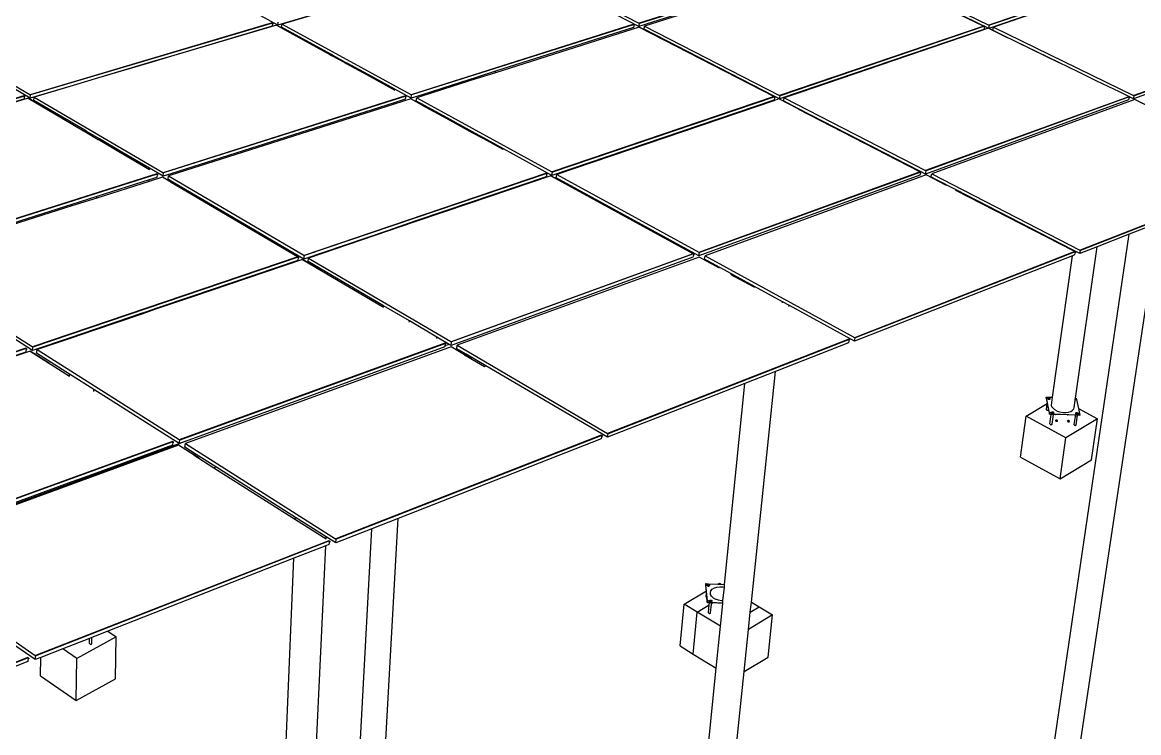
# Model space of a CAD drawing. Header units: inches. Extents: x -1381 to 1917, y -1058 to 799.
# Drawn here: x 33 to 772, y -339 to 131 of the extents above; entities that cross this region are included whole.
import ezdxf

# ---------------------------------------------------------------- set-up
doc = ezdxf.new("R2010")
doc.units = ezdxf.units.IN
doc.header["$MEASUREMENT"] = 0

msp = doc.modelspace()

# ---------------------------------------------------------------- linework, layer by layer
for p, q in [((355.64, 174.14), (440.85, 130.29)), ((576.8, 173.29), (440.98, 130.23)), ((577.07, 173.16), (441.24, 130.09)), ((580.43, 171.52), (669.12, 128.34)), ((672.39, 126.8), (583.33, 170.17)), ((583.74, 172.15), (672.43, 129.01)), ((797.4, 171.34), (672.56, 128.95)), ((797.68, 171.22), (672.84, 128.81)), ((321.68, 164.56), (201.81, 128.92)), ((321.67, 164.45), (204.61, 129.64)), ((510.86, 150.28), (440.86, 128.04)), ((510.78, 149.38), (444.63, 128.35)), ((440.86, 128.04), (411.24, 143.3)), ((724.19, 144.42), (672.39, 126.8)), ((724.14, 144.03), (675.54, 127.5)), ((201.81, 128.92), (190.46, 135.14)), ((-43.43, 130.56), (37.7, 82.97)), ((198.09, 130.44), (37.83, 82.9)), ((198.35, 130.3), (38.08, 82.75)), ((200.84, 128.94), (132.91, 108.75)), ((198.04, 128.22), (132.91, 108.86)), ((197.97, 130.51), (198, 130.49)), ((198, 130.49), (198.09, 130.44)), ((198.35, 130.3), (198.04, 128.22)), ((198.09, 130.44), (198.1, 130.44)), ((198.1, 130.44), (198.35, 130.3)), ((198.35, 130.3), (198.47, 130.24)), ((198.76, 130.08), (198.85, 130.03)), ((200.84, 128.94), (236.32, 109.48)), ((200.84, 128.94), (200.84, 128.94)), ((212.51, 122.54), (200.84, 128.94)), ((201.81, 128.92), (202.13, 131)), ((204.3, 127.55), (204.61, 129.64)), ((236.92, 109.67), (204.3, 127.55)), ((204.61, 129.64), (289.95, 82.91)), ((437.44, 129.54), (290.08, 82.84)), ((437.71, 129.4), (290.35, 82.69)), ((441.09, 127.66), (345.95, 97.43)), ((437.33, 127.35), (346.01, 98.36)), ((437.71, 129.4), (437.33, 127.35)), ((437.34, 129.59), (437.44, 129.54)), ((437.44, 129.54), (437.44, 129.54)), ((437.44, 129.54), (437.71, 129.4)), ((437.71, 129.4), (437.84, 129.34)), ((438.13, 129.18), (438.23, 129.13)), ((440.98, 130.23), (440.85, 130.29)), ((440.86, 128.04), (441.24, 130.09)), ((441.24, 130.09), (440.98, 130.23)), ((441.09, 127.66), (530.31, 81.69)), ((441.09, 127.66), (441.09, 127.66)), ((453.3, 121.37), (441.09, 127.66)), ((444.25, 126.3), (444.63, 128.35)), ((530.4, 81.91), (444.25, 126.3)), ((444.63, 128.35), (533.86, 82.43)), ((669.25, 128.27), (533.99, 82.36)), ((669.53, 128.14), (534.27, 82.21)), ((672.23, 126.82), (547.59, 84.41)), ((669.08, 126.12), (547.63, 84.82)), ((669.53, 128.14), (669.08, 126.12)), ((669.12, 128.34), (669.15, 128.32)), ((669.15, 128.32), (669.25, 128.27)), ((669.25, 128.27), (669.46, 128.17)), ((669.46, 128.17), (669.53, 128.14)), ((669.53, 128.14), (669.66, 128.07)), ((669.97, 127.92), (670.07, 127.87)), ((672.23, 126.82), (718.74, 104.17)), ((672.23, 126.82), (672.23, 126.82)), ((684.93, 120.63), (672.23, 126.82)), ((672.39, 126.8), (672.84, 128.81)), ((672.56, 128.95), (672.43, 129.01)), ((672.84, 128.81), (672.56, 128.95)), ((675.1, 125.48), (675.54, 127.5)), ((675.54, 127.5), (768.31, 82.38)), ((892.35, 127.44), (768.45, 82.31)), ((892.64, 127.3), (768.74, 82.17)), ((37.81, 80.59), (-30.14, 120.49)), ((718.75, 104.23), (675.1, 125.48)), ((892.14, 125.32), (768.26, 80.12)), ((118.46, 104.56), (83.17, 94.07)), ((118.45, 104.45), (83.17, 93.96)), ((132.91, 108.75), (118.45, 104.45)), ((118.45, 104.45), (118.46, 104.56)), ((132.91, 108.86), (118.46, 104.56)), ((132.91, 108.75), (132.91, 108.86)), ((236.92, 109.67), (236.32, 109.48)), ((236.32, 109.48), (237.34, 108.93)), ((237.94, 109.11), (236.92, 109.67)), ((237.94, 109.11), (237.34, 108.93)), ((237.34, 108.93), (246.12, 104.11)), ((246.72, 104.3), (237.94, 109.11)), ((246.12, 104.11), (246.72, 104.3)), ((246.12, 104.11), (247.14, 103.55)), ((247.74, 103.74), (246.72, 104.3)), ((247.74, 103.74), (247.14, 103.55)), ((247.14, 103.55), (260.93, 95.99)), ((261.53, 96.18), (247.74, 103.74)), ((718.74, 104.17), (718.75, 104.23)), ((731.7, 97.92), (718.75, 104.23)), ((260.93, 95.99), (261.53, 96.18)), ((279.29, 86.44), (261.53, 96.18)), ((345.95, 97.43), (332.98, 93.3)), ((346.01, 98.36), (333.03, 94.24)), ((345.95, 97.43), (346.01, 98.36)), ((731.69, 97.86), (731.7, 97.92)), ((744.08, 91.89), (731.7, 97.92)), ((66.37, 89.08), (37.81, 80.59)), ((66.37, 88.97), (40.56, 81.3)), ((83.17, 94.07), (66.37, 89.08)), ((83.17, 93.96), (66.37, 88.97)), ((66.37, 88.97), (66.37, 89.08)), ((83.17, 93.96), (83.17, 94.07)), ((260.93, 95.99), (279.26, 85.93)), ((317.17, 89.2), (297.3, 82.89)), ((332.98, 93.3), (317.11, 88.26)), ((317.11, 88.26), (317.17, 89.2)), ((333.03, 94.24), (317.17, 89.2)), ((332.98, 93.3), (333.03, 94.24)), ((744.08, 91.84), (744.08, 91.89)), ((758.9, 84.68), (744.08, 91.89)), ((33.76, 82.14), (-140.99, 30.32)), ((34.02, 81.99), (-140.74, 30.15)), ((33.64, 82.21), (33.67, 82.19)), ((33.67, 82.19), (33.76, 82.14)), ((34.02, 81.99), (33.75, 79.82)), ((33.76, 82.14), (33.76, 82.14)), ((33.76, 82.14), (34.02, 81.99)), ((34.02, 81.99), (34.14, 81.92)), ((34.42, 81.75), (34.52, 81.69)), ((37.83, 82.9), (37.7, 82.97)), ((37.81, 80.59), (38.08, 82.75)), ((38.08, 82.75), (37.83, 82.9)), ((40.29, 79.13), (40.56, 81.3)), ((40.56, 81.3), (125.72, 31.34)), ((286.28, 82.09), (125.85, 31.27)), ((286.55, 81.94), (126.12, 31.11)), ((279.26, 85.93), (279.29, 86.44)), ((290, 80.57), (279.29, 86.44)), ((286.18, 82.14), (286.28, 82.09)), ((286.55, 81.94), (286.2, 79.82)), ((286.28, 82.09), (286.28, 82.09)), ((286.28, 82.09), (286.55, 81.94)), ((286.55, 81.94), (286.68, 81.87)), ((286.98, 81.71), (287.07, 81.65)), ((290.08, 82.84), (289.95, 82.91)), ((297.3, 82.89), (290, 80.57)), ((290, 80.57), (290.35, 82.69)), ((290.35, 82.69), (290.08, 82.84)), ((297.25, 81.95), (293.74, 80.83)), ((317.11, 88.26), (297.25, 81.95)), ((297.25, 81.95), (297.3, 82.89)), ((530.44, 81.62), (383.41, 31.73)), ((530.72, 81.48), (383.69, 31.58)), ((530.72, 81.48), (530.3, 79.39)), ((530.31, 81.69), (530.38, 81.65)), ((530.38, 81.65), (530.4, 81.91)), ((530.38, 81.65), (530.44, 81.62)), ((533.85, 80.13), (530.4, 81.91)), ((530.44, 81.62), (530.44, 81.62)), ((530.44, 81.62), (530.72, 81.48)), ((530.72, 81.48), (530.85, 81.41)), ((547.63, 84.82), (533.85, 80.13)), ((533.85, 80.13), (534.27, 82.21)), ((533.99, 82.36), (533.86, 82.43)), ((534.27, 82.21), (533.99, 82.36)), ((547.59, 84.41), (537, 80.81)), ((547.59, 84.41), (547.63, 84.82)), ((765.13, 81.58), (630.64, 32.62)), ((765.42, 81.44), (630.93, 32.47)), ((758.89, 84.62), (758.9, 84.68)), ((763.4, 82.49), (758.9, 84.68)), ((763.4, 82.49), (763.33, 82.46)), ((768.26, 80.12), (763.4, 82.49)), ((765.42, 81.44), (764.94, 79.4)), ((764.99, 81.65), (765.02, 81.64)), ((765.02, 81.64), (765.13, 81.58)), ((765.13, 81.58), (765.35, 81.47)), ((765.35, 81.47), (765.42, 81.44)), ((765.42, 81.44), (765.56, 81.37)), ((768.26, 80.12), (768.74, 82.17)), ((768.45, 82.31), (768.31, 82.38)), ((768.74, 82.17), (768.45, 82.31)), ((33.75, 79.82), (-14.98, 65.35)), ((36.5, 80.53), (-14.9, 65.26)), ((36.5, 80.53), (66.05, 63.17)), ((36.5, 80.53), (36.5, 80.53)), ((48.14, 73.69), (36.5, 80.53)), ((66.06, 64), (40.29, 79.13)), ((278.77, 76.53), (130.93, 29.57)), ((278.82, 77.47), (130.96, 30.54)), ((289.94, 80.08), (278.77, 76.53)), ((278.77, 76.53), (278.82, 77.47)), ((286.2, 79.82), (278.82, 77.47)), ((296.93, 76.25), (289.94, 80.08)), ((289.94, 80.08), (289.94, 80.08)), ((302.18, 73.37), (289.94, 80.08)), ((293.39, 78.71), (293.74, 80.83)), ((296.96, 76.76), (293.39, 78.71)), ((293.74, 80.83), (383.28, 31.8)), ((296.93, 76.25), (296.96, 76.76)), ((296.93, 76.25), (315.77, 65.92)), ((315.8, 66.43), (296.96, 76.76)), ((530.14, 79.34), (383.31, 29.42)), ((530.1, 78.93), (386.43, 30.08)), ((533.44, 80.07), (530.1, 78.93)), ((530.1, 78.93), (530.14, 79.34)), ((530.3, 79.39), (530.14, 79.34)), ((531.17, 81.25), (531.27, 81.19)), ((533.45, 80.07), (533.44, 80.07)), ((546.24, 73.48), (533.45, 80.07)), ((536.58, 78.73), (537, 80.81)), ((546.47, 73.63), (536.58, 78.73)), ((537, 80.81), (630.5, 32.69)), ((764.94, 79.4), (630.47, 30.35)), ((769.11, 79.65), (634.65, 30.55)), ((765.89, 81.22), (765.99, 81.17)), ((774.26, 77.14), (769.11, 79.65)), ((769.11, 79.65), (769.11, 79.65)), ((782.4, 73.17), (769.11, 79.65)), ((546.45, 73.37), (546.47, 73.63)), ((546.45, 73.37), (626.49, 32.13)), ((626.8, 32.24), (546.47, 73.63)), ((66.05, 63.17), (66.06, 64)), ((66.05, 63.17), (73.08, 59.03)), ((74.02, 59.32), (66.06, 64)), ((74.02, 59.32), (73.08, 59.03)), ((75.04, 58.73), (74.02, 59.32)), ((315.77, 65.92), (315.8, 66.43)), ((315.77, 65.92), (330.74, 57.71)), ((330.77, 58.22), (315.8, 66.43)), ((73.08, 59.03), (74.1, 58.44)), ((75.04, 58.73), (74.1, 58.44)), ((74.1, 58.44), (82.87, 53.29)), ((83.8, 53.58), (75.04, 58.73)), ((82.87, 53.29), (83.8, 53.58)), ((82.87, 53.29), (83.89, 52.69)), ((84.83, 52.98), (83.8, 53.58)), ((84.83, 52.98), (83.89, 52.69)), ((83.89, 52.69), (97.65, 44.6)), ((98.59, 44.9), (84.83, 52.98)), ((330.74, 57.71), (330.77, 58.22)), ((330.74, 57.71), (337.86, 53.81)), ((337.89, 54.32), (330.77, 58.22)), ((337.86, 53.81), (337.89, 54.32)), ((337.86, 53.81), (350.66, 46.79)), ((351.16, 47.04), (337.89, 54.32)), ((97.65, 44.6), (98.59, 44.9)), ((97.65, 44.6), (116.87, 33.31)), ((116.89, 34.15), (98.59, 44.9)), ((350.66, 46.79), (351.16, 47.04)), ((383.31, 29.42), (351.16, 47.04)), ((121.76, 30.44), (-53.55, -25.07)), ((122.02, 30.28), (-53.29, -25.24)), ((116.87, 33.31), (116.89, 34.15)), ((125.81, 28.91), (116.89, 34.15)), ((121.66, 30.5), (121.76, 30.44)), ((122.02, 30.28), (121.72, 28.08)), ((121.76, 30.44), (121.76, 30.44)), ((121.76, 30.44), (122.02, 30.28)), ((122.02, 30.28), (122.15, 30.21)), ((122.45, 30.03), (122.55, 29.98)), ((125.85, 31.27), (125.72, 31.34)), ((125.81, 28.91), (126.12, 31.11)), ((130.96, 30.54), (125.81, 28.91)), ((126.12, 31.11), (125.85, 31.27)), ((130.93, 29.57), (129.51, 29.12)), ((130.93, 29.57), (130.96, 30.54)), ((379.59, 30.92), (219.19, -23.48)), ((379.87, 30.77), (219.47, -23.65)), ((379.49, 30.98), (379.59, 30.92)), ((379.87, 30.77), (379.49, 28.61)), ((379.59, 30.92), (379.59, 30.92)), ((379.59, 30.92), (379.87, 30.77)), ((379.87, 30.77), (380.01, 30.69)), ((380.32, 30.52), (380.42, 30.47)), ((383.41, 31.73), (383.28, 31.8)), ((383.31, 29.42), (383.69, 31.58)), ((383.69, 31.58), (383.41, 31.73)), ((386.04, 27.92), (386.43, 30.08)), ((386.43, 30.08), (480.45, -21.41)), ((627.08, 31.83), (480.59, -21.48)), ((627.37, 31.67), (480.89, -21.65)), ((631.09, 29.76), (484.63, -23.7)), ((626.8, 32.24), (626.49, 32.13)), ((630.47, 30.35), (626.8, 32.24)), ((627.37, 31.67), (626.91, 29.56)), ((626.97, 31.88), (627.08, 31.83)), ((627.08, 31.83), (627.08, 31.83)), ((627.08, 31.83), (627.37, 31.67)), ((627.37, 31.67), (627.51, 31.6)), ((627.84, 31.43), (627.95, 31.38)), ((630.47, 30.35), (630.93, 32.47)), ((630.64, 32.62), (630.5, 32.69)), ((630.93, 32.47), (630.64, 32.62)), ((637.53, 26.44), (631.09, 29.76)), ((631.09, 29.76), (631.09, 29.76)), ((644.51, 22.85), (631.09, 29.76)), ((634.19, 28.44), (634.65, 30.55)), ((634.65, 30.55), (732.79, -19.95)), ((866.41, 32.26), (732.93, -20.02)), ((866.72, 32.12), (733.24, -20.18)), ((116.69, 25.52), (81.92, 14.48)), ((116.72, 26.5), (81.94, 15.46)), ((125.41, 28.29), (116.69, 25.52)), ((116.69, 25.52), (116.72, 26.5)), ((121.72, 28.08), (116.72, 26.5)), ((130.82, 25.12), (125.41, 28.29)), ((125.41, 28.29), (125.41, 28.29)), ((137.64, 21.11), (125.41, 28.29)), ((129.2, 26.92), (129.51, 29.12)), ((130.84, 25.96), (129.2, 26.92)), ((129.51, 29.12), (219.06, -23.41)), ((130.82, 25.12), (130.84, 25.96)), ((130.82, 25.12), (214.93, -24.3)), ((219.12, -25.88), (130.84, 25.96)), ((382.61, 29.26), (327.78, 10.63)), ((379.49, 28.61), (327.81, 11.05)), ((382.61, 29.27), (382.61, 29.26)), ((395.46, 22.22), (382.61, 29.27)), ((382.61, 29.26), (476.61, -22.28)), ((478, -22.49), (386.04, 27.92)), ((626.91, 29.56), (480.46, -23.84)), ((637.84, 26.56), (634.19, 28.44)), ((637.84, 26.56), (637.53, 26.44)), ((650.85, 19.86), (637.84, 26.56)), ((81.94, 15.46), (65.38, 10.21)), ((81.92, 14.48), (81.94, 15.46)), ((650.53, 19.74), (650.85, 19.86)), ((650.53, 19.74), (728.33, -20.34)), ((728.36, -20.08), (650.85, 19.86)), ((65.38, 10.21), (-3.39, -11.61)), ((65.37, 9.23), (-3.39, -12.61)), ((81.92, 14.48), (65.37, 9.23)), ((65.37, 9.23), (65.38, 10.21)), ((327.78, 10.63), (312.14, 5.31)), ((327.81, 11.05), (312.17, 5.73)), ((327.78, 10.63), (327.81, 11.05)), ((312.14, 5.31), (292.57, -1.34)), ((312.17, 5.73), (292.59, -0.92)), ((312.14, 5.31), (312.17, 5.73)), ((274.35, -7.12), (219.12, -25.88)), ((292.57, -1.34), (274.33, -7.54)), ((274.33, -7.54), (274.35, -7.12)), ((292.59, -0.92), (274.35, -7.12)), ((292.57, -1.34), (292.59, -0.92)), ((727.8, -380.67), (784.91, -1.86)), ((784.91, -1.86), (765.49, -9.48)), ((274.33, -7.54), (222.21, -25.26)), ((712.54, -369.07), (765.49, -9.48)), ((765.49, -9.48), (744.2, -17.83)), ((480.59, -21.48), (480.45, -21.41)), ((480.46, -23.84), (480.89, -21.65)), ((480.89, -21.65), (480.59, -21.48)), ((729.36, -20.88), (583.66, -77.93)), ((729.67, -21.04), (583.97, -78.1)), ((728.33, -20.34), (728.36, -20.08)), ((732.74, -22.33), (728.36, -20.08)), ((729.67, -21.04), (729.16, -23.19)), ((729.25, -20.82), (729.36, -20.88)), ((729.36, -20.88), (729.36, -20.88)), ((729.36, -20.88), (729.67, -21.04)), ((729.67, -21.04), (729.82, -21.11)), ((729.85, -117.92), (744.2, -17.83)), ((730.16, -21.29), (730.27, -21.35)), ((744.2, -17.83), (732.74, -22.33)), ((732.74, -22.33), (733.24, -20.18)), ((732.93, -20.02), (732.79, -19.95)), ((733.24, -20.18), (732.93, -20.02)), ((-49.92, -27.38), (39.25, -83.86)), ((215.06, -24.37), (39.38, -83.94)), ((215.35, -24.54), (39.66, -84.12)), ((218.09, -26.15), (144.6, -51.12)), ((215, -26.78), (144.61, -50.69)), ((214.93, -24.3), (214.96, -24.31)), ((214.96, -24.31), (215.06, -24.37)), ((215.35, -24.54), (215, -26.78)), ((215.06, -24.37), (215.07, -24.37)), ((215.07, -24.37), (215.35, -24.54)), ((215.35, -24.54), (215.48, -24.62)), ((215.8, -24.8), (215.9, -24.86)), ((218.09, -26.15), (271.69, -57.64)), ((218.09, -26.15), (218.09, -26.15)), ((230.95, -33.71), (218.09, -26.15)), ((219.19, -23.48), (219.06, -23.41)), ((219.12, -25.88), (219.47, -23.65)), ((219.47, -23.65), (219.19, -23.48)), ((221.86, -27.49), (222.21, -25.26)), ((271.73, -56.78), (221.86, -27.49)), ((222.21, -25.26), (316.45, -80.54)), ((476.62, -24.71), (316.49, -83.07)), ((476.75, -22.36), (316.59, -80.62)), ((477.05, -22.52), (316.88, -80.79)), ((480.79, -24.57), (320.64, -83)), ((476.98, -22.87), (476.62, -24.71)), ((476.64, -22.3), (476.75, -22.36)), ((476.75, -22.36), (476.75, -22.36)), ((476.75, -22.36), (477.05, -22.52)), ((478, -22.49), (476.98, -22.87)), ((477.05, -22.52), (476.98, -22.87)), ((477.05, -22.52), (477.19, -22.59)), ((477.52, -22.78), (477.62, -22.83)), ((480.46, -23.84), (478, -22.49)), ((488.51, -28.8), (480.79, -24.57)), ((480.79, -24.57), (480.79, -24.57)), ((494.3, -31.98), (480.79, -24.57)), ((484.2, -25.89), (484.63, -23.7)), ((489.11, -28.58), (484.2, -25.89)), ((484.63, -23.7), (583.51, -77.84)), ((489.11, -28.58), (488.51, -28.8)), ((502.21, -35.76), (489.11, -28.58)), ((727.86, -23.7), (583.5, -80.32)), ((714.71, -117.37), (727.86, -23.7)), ((729.16, -23.19), (727.86, -23.7)), ((501.61, -35.99), (502.21, -35.76)), ((501.61, -35.99), (503.74, -37.16)), ((503.79, -36.63), (502.21, -35.76)), ((503.74, -37.16), (503.79, -36.63)), ((517.33, -44.05), (503.79, -36.63)), ((503.74, -37.16), (517.28, -44.58)), ((517.28, -44.58), (517.33, -44.05)), ((535.94, -54.26), (517.33, -44.05)), ((144.6, -51.12), (121.6, -58.94)), ((144.61, -50.69), (121.61, -58.5)), ((144.6, -51.12), (144.61, -50.69)), ((121.6, -58.94), (114.24, -61.44)), ((121.61, -58.5), (114.25, -61)), ((121.6, -58.94), (121.61, -58.5)), ((271.69, -57.64), (271.73, -56.78)), ((288.89, -66.85), (271.73, -56.78)), ((535.89, -54.78), (535.94, -54.26)), ((540.45, -56.72), (535.94, -54.26)), ((539.94, -57), (540.45, -56.72)), ((583.5, -80.32), (540.45, -56.72)), ((39.36, -86.44), (-3.36, -59.34)), ((111.13, -62.49), (80.55, -72.89)), ((110.68, -62.21), (80.56, -72.44)), ((114.25, -61), (110.68, -62.21)), ((110.68, -62.21), (111.13, -62.49)), ((114.24, -61.44), (111.13, -62.49)), ((114.24, -61.44), (114.25, -61)), ((80.55, -72.89), (64.27, -78.42)), ((80.56, -72.44), (64.28, -77.97)), ((80.55, -72.89), (80.56, -72.44)), ((288.84, -67.72), (288.89, -66.85)), ((307.18, -77.6), (288.89, -66.85)), ((64.28, -77.97), (39.36, -86.44)), ((64.27, -78.42), (42.39, -85.85)), ((64.27, -78.42), (64.28, -77.97)), ((307.13, -78.46), (307.18, -77.6)), ((315.27, -82.35), (307.18, -77.6)), ((316.59, -80.62), (316.45, -80.54)), ((316.49, -83.07), (316.88, -80.79)), ((316.88, -80.79), (316.59, -80.62)), ((579.81, -78.86), (420.14, -141.36)), ((580.12, -79.04), (420.45, -141.54)), ((579.64, -81.27), (531.16, -100.27)), ((580.12, -79.04), (579.64, -81.27)), ((579.66, -78.78), (579.69, -78.8)), ((579.69, -78.8), (579.81, -78.86)), ((579.81, -78.86), (579.81, -78.86)), ((579.81, -78.86), (580.12, -79.04)), ((580.12, -79.04), (580.27, -79.12)), ((580.61, -79.31), (580.73, -79.37)), ((583.5, -80.32), (583.97, -78.1)), ((583.66, -77.93), (583.51, -77.84)), ((583.97, -78.1), (583.66, -77.93)), ((34.91, -84.92), (-158.34, -150.42)), ((35.19, -85.1), (-158.06, -150.61)), ((37.92, -86.84), (-3.33, -100.85)), ((34.89, -87.42), (-3.33, -100.4)), ((34.81, -84.86), (34.91, -84.92)), ((35.19, -85.1), (34.89, -87.42)), ((34.91, -84.92), (35.13, -85.06)), ((35.13, -85.06), (35.19, -85.1)), ((35.19, -85.1), (35.33, -85.19)), ((35.64, -85.38), (35.74, -85.45)), ((37.92, -86.84), (63.96, -103.36)), ((37.92, -86.84), (37.92, -86.84)), ((50.75, -94.98), (37.92, -86.84)), ((39.38, -83.94), (39.25, -83.86)), ((39.36, -86.44), (39.66, -84.12)), ((39.66, -84.12), (39.38, -83.94)), ((42.09, -88.17), (42.39, -85.85)), ((63.98, -102.05), (42.09, -88.17)), ((42.39, -85.85), (136.45, -145.43)), ((312.43, -81.58), (136.6, -145.52)), ((312.73, -81.75), (136.89, -145.71)), ((316.49, -83.96), (140.64, -148.08)), ((312.34, -84.03), (142.86, -145.76)), ((312.29, -81.5), (312.33, -81.52)), ((312.33, -81.52), (312.43, -81.58)), ((312.45, -83.39), (312.34, -84.03)), ((312.43, -81.58), (312.44, -81.58)), ((312.44, -81.58), (312.73, -81.75)), ((312.73, -81.75), (312.45, -83.39)), ((315.27, -82.35), (312.45, -83.39)), ((312.73, -81.75), (312.87, -81.84)), ((313.2, -82.03), (313.31, -82.09)), ((316.49, -83.07), (315.27, -82.35)), ((325.48, -89.24), (316.49, -83.96)), ((316.49, -83.96), (316.49, -83.96)), ((330.04, -91.92), (316.49, -83.96)), ((320.25, -85.27), (320.64, -83)), ((326.42, -88.89), (320.25, -85.27)), ((320.64, -83), (419.99, -141.27)), ((326.42, -88.89), (325.48, -89.24)), ((325.48, -89.24), (338.64, -96.97)), ((339.58, -96.62), (326.42, -88.89)), ((63.96, -103.36), (63.98, -102.05)), ((79.94, -112.17), (63.98, -102.05)), ((338.64, -96.97), (339.58, -96.62)), ((420.01, -143.85), (339.58, -96.62)), ((531.16, -100.27), (510.91, -108.21)), ((515.27, -253.05), (531.16, -100.27)), ((510.91, -108.21), (420.01, -143.85)), ((497.58, -241.2), (510.91, -108.21)), ((79.92, -113.48), (79.94, -112.17)), ((136.55, -148.07), (79.94, -112.17)), ((710.53, -117.4), (710.56, -117.22)), ((710.73, -118.39), (710.53, -117.4)), ((710.75, -118.21), (710.56, -117.22)), ((710.56, -117.22), (712.3, -117.28)), ((710.56, -117.22), (711.69, -117.83)), ((710.73, -118.39), (710.75, -118.21)), ((710.75, -118.21), (711.2, -118.19)), ((712.59, -127.47), (710.75, -118.21)), ((711.2, -118.19), (711.6, -118.11)), ((711.6, -118.11), (711.65, -118.09)), ((711.66, -118.08), (711.61, -118.17)), ((711.64, -118.13), (711.61, -118.18)), ((711.61, -118.17), (711.61, -118.27)), ((711.61, -118.18), (711.61, -118.28)), ((711.63, -118.17), (711.68, -118.08)), ((711.63, -118.17), (711.64, -118.13)), ((711.63, -118.27), (711.63, -118.17)), ((711.66, -118.09), (711.64, -118.13)), ((711.64, -118.13), (711.65, -118.09)), ((711.65, -118.09), (711.69, -117.79)), ((711.65, -118.09), (711.69, -118.07)), ((711.72, -118.03), (711.66, -118.08)), ((711.69, -118.07), (711.66, -118.09)), ((711.68, -117.89), (711.69, -117.79)), ((711.73, -117.99), (711.68, -117.89)), ((711.68, -118.08), (711.72, -118.05)), ((711.69, -117.79), (711.74, -117.7)), ((711.72, -118.04), (711.69, -118.07)), ((711.69, -118.07), (711.72, -118.05)), ((711.81, -118.08), (711.73, -117.99)), ((711.74, -117.7), (711.83, -117.63)), ((711.93, -118.17), (711.81, -118.08)), ((711.83, -117.63), (711.95, -117.58)), ((712.08, -118.23), (711.93, -118.17)), ((711.95, -117.58), (712.11, -117.54)), ((712.25, -118.27), (712.08, -118.23)), ((712.11, -117.54), (712.28, -117.54)), ((712.28, -117.54), (712.29, -117.54)), ((712.29, -117.54), (712.3, -117.54)), ((712.29, -117.54), (712.46, -117.56)), ((712.3, -117.54), (712.3, -117.28)), ((712.3, -117.28), (714.71, -117.37)), ((712.46, -117.56), (712.62, -117.6)), ((712.62, -117.6), (712.78, -117.66)), ((712.88, -118.2), (712.76, -118.26)), ((712.78, -117.66), (712.9, -117.75)), ((712.9, -118.19), (712.88, -118.2)), ((712.9, -117.75), (712.98, -117.84)), ((712.91, -118.18), (712.9, -118.19)), ((712.9, -118.19), (712.93, -118.22)), ((712.97, -118.13), (712.91, -118.18)), ((712.95, -118.22), (712.91, -118.17)), ((712.95, -118.23), (712.91, -118.18)), ((712.93, -118.22), (712.97, -118.32)), ((713, -118.32), (712.95, -118.22)), ((712.99, -118.3), (712.95, -118.23)), ((713.02, -118.04), (712.97, -118.13)), ((712.98, -117.84), (713.03, -117.94)), ((712.99, -118.3), (713.02, -118.04)), ((713.03, -117.94), (713.02, -118.04)), ((713.98, -122.51), (714.71, -117.37)), ((729.73, -118.73), (729.85, -117.92)), ((729.8, -118.27), (730.37, -117.93)), ((729.85, -117.92), (730.4, -117.94)), ((730.4, -117.94), (730.61, -118.93)), ((697.16, -129.92), (711.14, -121.59)), ((710.59, -125.49), (711.14, -121.59)), ((710.59, -125.59), (710.59, -125.49)), ((710.63, -125.7), (710.59, -125.59)), ((711.23, -120.93), (710.73, -118.39)), ((711.14, -121.59), (711.23, -120.93)), ((712.06, -125.11), (711.23, -120.93)), ((711.61, -118.28), (711.65, -118.38)), ((711.67, -118.37), (711.63, -118.27)), ((711.65, -118.38), (711.74, -118.48)), ((711.76, -118.46), (711.67, -118.37)), ((711.74, -118.48), (711.87, -118.57)), ((711.76, -118.46), (711.88, -118.54)), ((711.87, -118.57), (712.02, -118.63)), ((712.03, -118.61), (711.88, -118.54)), ((711.93, -125.54), (711.89, -125.49)), ((711.95, -125.6), (711.93, -125.54)), ((711.97, -125.75), (712.06, -125.11)), ((712.02, -118.63), (712.2, -118.68)), ((712.03, -118.61), (712.2, -118.65)), ((712.56, -127.66), (712.06, -125.11)), ((712.2, -118.65), (712.38, -118.67)), ((712.2, -118.68), (712.38, -118.7)), ((712.43, -118.29), (712.25, -118.27)), ((712.55, -118.67), (712.38, -118.67)), ((712.38, -118.7), (712.38, -118.67)), ((712.38, -118.69), (712.56, -118.68)), ((712.6, -118.29), (712.43, -118.29)), ((712.43, -118.31), (712.6, -118.32)), ((712.55, -118.67), (712.7, -118.63)), ((712.56, -118.68), (712.72, -118.65)), ((712.76, -118.26), (712.6, -118.29)), ((712.7, -118.63), (712.83, -118.58)), ((712.72, -118.65), (712.85, -118.59)), ((712.92, -118.5), (712.83, -118.58)), ((712.85, -118.59), (712.94, -118.51)), ((712.86, -118.33), (712.97, -118.33)), ((712.97, -118.41), (712.92, -118.5)), ((712.94, -118.51), (712.99, -118.42)), ((712.97, -118.32), (712.97, -118.33)), ((712.97, -118.33), (712.97, -118.41)), ((712.97, -118.41), (712.98, -118.33)), ((712.97, -118.33), (712.98, -118.33)), ((712.98, -118.33), (712.99, -118.3)), ((712.98, -118.33), (713, -118.33)), ((713, -118.33), (712.99, -118.3)), ((712.99, -118.42), (713, -118.33)), ((713, -118.33), (713, -118.32)), ((713, -118.33), (713, -118.33)), ((713, -118.33), (713, -118.33)), ((713, -118.33), (713, -118.33)), ((714.23, -123.61), (713.98, -122.51)), ((714.97, -124.69), (714.23, -123.61)), ((714.97, -124.69), (716.15, -125.67)), ((727.96, -126.02), (728.71, -125.1)), ((728.71, -125.1), (728.97, -124.05)), ((728.97, -124.05), (729.63, -119.42)), ((729.63, -119.42), (729.68, -119.38)), ((729.63, -119.42), (729.64, -119.39)), ((729.64, -119.39), (729.68, -119.11)), ((729.66, -119.37), (729.64, -119.39)), ((729.71, -119.28), (729.66, -119.37)), ((729.68, -119.08), (729.69, -119.01)), ((729.69, -119.09), (729.68, -119.08)), ((729.68, -119.11), (729.68, -119.08)), ((729.68, -119.11), (729.71, -119.19)), ((729.68, -119.38), (729.73, -119.29)), ((729.69, -119.01), (729.73, -118.77)), ((729.72, -119), (729.69, -119.01)), ((729.73, -119.17), (729.69, -119.09)), ((729.71, -119.28), (729.73, -119.17)), ((729.71, -119.19), (729.71, -119.28)), ((729.76, -118.91), (729.72, -119)), ((729.73, -118.73), (729.75, -118.78)), ((729.73, -118.77), (729.73, -118.73)), ((729.73, -118.77), (729.75, -118.78)), ((729.73, -119.17), (729.76, -118.91)), ((729.74, -119.19), (729.73, -119.17)), ((729.73, -119.29), (729.74, -119.19)), ((729.75, -118.78), (730.15, -118.88)), ((729.75, -118.78), (729.77, -118.81)), ((729.77, -118.81), (729.76, -118.91)), ((730.15, -118.88), (730.61, -118.93)), ((730.61, -118.93), (731.83, -124.84)), ((731.83, -124.84), (744.47, -131.66)), ((731.83, -124.84), (732.53, -128.21)), ((693.45, -156.93), (697.16, -129.92)), ((723.53, -144.29), (697.16, -129.92)), ((710.72, -125.79), (710.63, -125.7)), ((710.72, -125.79), (710.85, -125.88)), ((710.85, -125.88), (711, -125.95)), ((711, -125.95), (711.18, -125.99)), ((711.18, -125.99), (711.36, -126.01)), ((711.36, -126.01), (711.54, -126.01)), ((711.54, -126.01), (711.69, -125.97)), ((711.69, -125.97), (711.83, -125.92)), ((711.83, -125.92), (711.92, -125.84)), ((711.92, -125.84), (711.97, -125.75)), ((712.56, -127.66), (712.59, -127.47)), ((712.76, -128.65), (712.56, -127.66)), ((713.05, -127.52), (712.59, -127.47)), ((712.79, -128.47), (712.59, -127.47)), ((712.76, -128.65), (712.79, -128.47)), ((713.83, -128.69), (712.76, -128.65)), ((712.79, -128.47), (713.88, -127.81)), ((714.54, -128.53), (712.79, -128.47)), ((712.95, -134.95), (713.83, -128.69)), ((713.49, -127.64), (713.05, -127.52)), ((713.89, -127.81), (713.49, -127.64)), ((714.52, -128.72), (713.83, -128.69)), ((714.21, -128.03), (713.89, -127.81)), ((714.02, -127.52), (713.97, -127.61)), ((713.97, -127.61), (713.97, -127.71)), ((713.98, -127.62), (713.97, -127.73)), ((713.97, -127.73), (714.02, -127.83)), ((714, -127.58), (713.98, -127.62)), ((713.99, -127.71), (714, -127.61)), ((714.04, -127.81), (713.99, -127.71)), ((714, -127.58), (714.05, -127.24)), ((714, -127.61), (714.05, -127.52)), ((714.03, -127.53), (714, -127.58)), ((714, -127.61), (714, -127.58)), ((714.08, -127.47), (714.02, -127.52)), ((714.02, -127.83), (714.1, -127.93)), ((714.08, -127.49), (714.03, -127.53)), ((714.12, -127.91), (714.04, -127.81)), ((714.05, -127.24), (714.1, -127.15)), ((714.05, -127.33), (714.05, -127.24)), ((714.09, -127.43), (714.05, -127.33)), ((714.05, -127.52), (714.08, -127.5)), ((714.17, -127.53), (714.09, -127.43)), ((714.1, -127.15), (714.19, -127.07)), ((714.1, -127.93), (714.23, -128.01)), ((714.24, -127.99), (714.12, -127.91)), ((714.3, -127.61), (714.17, -127.53)), ((714.19, -127.07), (714.32, -127.02)), ((714.43, -128.27), (714.21, -128.03)), ((714.23, -128.01), (714.39, -128.08)), ((714.4, -128.06), (714.24, -127.99)), ((714.45, -127.68), (714.3, -127.61)), ((714.32, -127.02), (714.47, -126.98)), ((714.33, -135.21), (715.24, -128.74)), ((714.39, -128.08), (714.57, -128.13)), ((714.57, -128.1), (714.4, -128.06)), ((714.54, -128.53), (714.43, -128.27)), ((714.62, -127.72), (714.45, -127.68)), ((714.47, -126.98), (714.64, -126.98)), ((714.52, -128.72), (714.54, -128.53)), ((715.24, -128.74), (714.52, -128.72)), ((730.97, -129.14), (714.54, -128.53)), ((714.57, -128.1), (714.74, -128.12)), ((714.57, -128.13), (714.75, -128.15)), ((714.8, -127.74), (714.62, -127.72)), ((714.64, -126.98), (714.82, -127)), ((714.91, -128.11), (714.74, -128.12)), ((714.75, -128.13), (714.92, -128.13)), ((714.75, -128.15), (714.93, -128.14)), ((715.11, -127.77), (714.79, -127.76)), ((714.97, -127.73), (714.8, -127.74)), ((714.82, -127), (714.99, -127.04)), ((715.07, -128.08), (714.91, -128.11)), ((714.92, -128.13), (715.08, -128.09)), ((714.93, -128.14), (715.09, -128.11)), ((715.12, -127.7), (714.97, -127.73)), ((714.99, -127.04), (715.14, -127.11)), ((715.07, -128.08), (715.2, -128.02)), ((715.08, -128.09), (715.22, -128.04)), ((715.09, -128.11), (715.22, -128.05)), ((715.25, -127.65), (715.12, -127.7)), ((715.14, -127.11), (715.27, -127.19)), ((715.29, -127.95), (715.2, -128.02)), ((715.22, -128.04), (715.31, -127.96)), ((715.22, -128.05), (715.31, -127.97)), ((715.34, -127.78), (715.23, -127.77)), ((724.24, -129.07), (715.24, -128.74)), ((715.27, -127.63), (715.25, -127.65)), ((715.27, -127.19), (715.35, -127.28)), ((715.34, -127.57), (715.27, -127.63)), ((715.27, -127.63), (715.3, -127.66)), ((715.32, -127.66), (715.28, -127.62)), ((715.34, -127.86), (715.29, -127.95)), ((715.3, -127.66), (715.34, -127.76)), ((715.31, -127.96), (715.36, -127.86)), ((715.31, -127.97), (715.36, -127.88)), ((715.36, -127.76), (715.32, -127.66)), ((715.39, -127.48), (715.34, -127.57)), ((715.34, -127.76), (715.34, -127.78)), ((715.34, -127.78), (715.34, -127.86)), ((715.35, -127.78), (715.34, -127.78)), ((715.34, -127.86), (715.35, -127.78)), ((715.35, -127.28), (715.39, -127.38)), ((715.35, -127.78), (715.39, -127.48)), ((715.37, -127.78), (715.35, -127.78)), ((715.36, -127.77), (715.36, -127.76)), ((715.36, -127.78), (715.36, -127.77)), ((715.36, -127.88), (715.37, -127.78)), ((715.36, -127.86), (715.36, -127.78)), ((715.39, -127.38), (715.39, -127.48)), ((717.69, -126.49), (716.15, -125.67)), ((716.36, -128.78), (716.49, -128.8)), ((716.49, -128.8), (716.62, -128.79)), ((716.62, -132.75), (716.61, -132.85)), ((716.61, -132.85), (716.66, -132.96)), ((716.67, -132.66), (716.62, -132.75)), ((716.66, -132.96), (716.75, -133.06)), ((716.76, -132.58), (716.67, -132.66)), ((716.89, -132.53), (716.76, -132.58)), ((717.05, -132.49), (716.89, -132.53)), ((717.23, -132.48), (717.05, -132.49)), ((717.41, -132.51), (717.23, -132.48)), ((717.31, -132.88), (717.75, -132.62)), ((717.59, -132.55), (717.41, -132.51)), ((717.75, -132.62), (717.59, -132.55)), ((717.69, -126.49), (719.5, -127.09)), ((717.87, -132.7), (717.75, -132.62)), ((717.96, -132.8), (717.87, -132.7)), ((717.95, -133.1), (718, -133.01)), ((718.01, -132.91), (717.96, -132.8)), ((718, -133.01), (718.01, -132.91)), ((719.5, -127.09), (721.44, -127.43)), ((721.44, -127.43), (723.39, -127.49)), ((723.39, -127.49), (725.2, -127.26)), ((744.47, -131.66), (723.53, -144.29)), ((724.24, -129.07), (724.37, -129.09)), ((724.5, -129.08), (724.24, -129.07)), ((724.37, -129.09), (724.5, -129.08)), ((729.88, -129.28), (724.5, -129.08)), ((724.56, -132.95), (724.51, -133.04)), ((724.66, -132.87), (724.56, -132.95)), ((724.79, -132.82), (724.66, -132.87)), ((724.66, -132.87), (725.2, -133.17)), ((724.95, -132.78), (724.79, -132.82)), ((725.12, -132.78), (724.95, -132.78)), ((725.31, -132.8), (725.12, -132.78)), ((725.2, -127.26), (726.76, -126.76)), ((725.48, -132.84), (725.31, -132.8)), ((725.64, -132.91), (725.48, -132.84)), ((725.77, -133), (725.64, -132.91)), ((725.86, -133.09), (725.77, -133)), ((726.76, -126.76), (727.96, -126.02)), ((728.98, -135.47), (729.76, -130.03)), ((729.78, -129.99), (729.76, -130.03)), ((729.76, -130.13), (729.78, -129.99)), ((729.76, -130.03), (729.76, -130.13)), ((729.78, -129.99), (729.88, -129.28)), ((730.95, -129.32), (729.88, -129.28)), ((730.03, -128.24), (730.08, -128.34)), ((730.1, -128.06), (730.05, -128.15)), ((730.05, -128.15), (730.05, -128.25)), ((730.07, -128.15), (730.13, -127.78)), ((730.07, -128.15), (730.12, -128.06)), ((730.07, -128.25), (730.07, -128.15)), ((730.11, -128.35), (730.07, -128.25)), ((730.08, -128.34), (730.17, -128.44)), ((730.18, -127.99), (730.1, -128.06)), ((730.2, -128.45), (730.11, -128.35)), ((730.12, -128.06), (730.2, -128)), ((730.13, -127.78), (730.18, -127.69)), ((730.13, -127.87), (730.13, -127.78)), ((730.17, -127.97), (730.13, -127.87)), ((730.2, -128), (730.17, -127.97)), ((730.17, -128.44), (730.29, -128.53)), ((730.18, -127.69), (730.27, -127.61)), ((730.25, -128.07), (730.2, -128)), ((730.2, -128.45), (730.32, -128.53)), ((730.38, -128.15), (730.25, -128.07)), ((730.27, -127.61), (730.39, -127.56)), ((730.29, -128.53), (730.45, -128.59)), ((730.48, -128.6), (730.32, -128.53)), ((730.37, -135.72), (731.29, -129.33)), ((730.53, -128.22), (730.38, -128.15)), ((730.39, -127.56), (730.55, -127.52)), ((730.45, -128.59), (730.63, -128.64)), ((730.48, -128.6), (730.65, -128.64)), ((730.7, -128.26), (730.53, -128.22)), ((730.55, -127.52), (730.72, -127.52)), ((730.63, -128.64), (730.81, -128.66)), ((730.65, -128.64), (730.82, -128.66)), ((730.88, -128.28), (730.7, -128.26)), ((730.72, -127.52), (730.9, -127.54)), ((730.81, -128.66), (730.82, -128.66)), ((730.99, -128.65), (730.82, -128.66)), ((730.83, -128.67), (731, -128.67)), ((731.05, -128.27), (730.88, -128.28)), ((731.05, -128.3), (730.88, -128.3)), ((730.9, -127.54), (731.07, -127.58)), ((730.95, -129.32), (730.97, -129.14)), ((731.29, -129.33), (730.95, -129.32)), ((730.98, -128.88), (730.97, -129.14)), ((732.73, -129.2), (730.97, -129.14)), ((731.11, -128.65), (730.98, -128.88)), ((731.13, -128.62), (730.99, -128.65)), ((731, -128.67), (731.16, -128.63)), ((731.2, -128.24), (731.05, -128.27)), ((731.07, -127.58), (731.22, -127.65)), ((731.13, -128.62), (731.11, -128.65)), ((731.13, -128.62), (731.15, -128.62)), ((731.15, -128.62), (731.28, -128.56)), ((731.16, -128.63), (731.3, -128.58)), ((731.33, -128.19), (731.2, -128.24)), ((731.22, -127.65), (731.34, -127.73)), ((731.37, -128.49), (731.28, -128.56)), ((731.34, -128.45), (731.29, -128.5)), ((732.7, -129.39), (731.29, -129.33)), ((731.3, -128.58), (731.39, -128.5)), ((731.42, -128.32), (731.31, -128.31)), ((731.35, -128.17), (731.33, -128.19)), ((731.34, -127.73), (731.43, -127.82)), ((731.4, -128.42), (731.34, -128.45)), ((731.36, -128.16), (731.35, -128.17)), ((731.35, -128.17), (731.38, -128.2)), ((731.38, -128.47), (731.35, -128.46)), ((731.42, -128.11), (731.36, -128.16)), ((731.38, -128.19), (731.36, -128.16)), ((731.4, -128.2), (731.36, -128.16)), ((731.37, -128.49), (731.4, -128.42)), ((731.37, -128.49), (731.38, -128.49)), ((731.43, -128.29), (731.38, -128.19)), ((731.38, -128.2), (731.42, -128.3)), ((731.38, -128.49), (731.41, -128.42)), ((731.38, -128.47), (731.38, -128.47)), ((731.4, -128.48), (731.38, -128.47)), ((731.39, -128.5), (731.4, -128.48)), ((731.44, -128.3), (731.4, -128.2)), ((731.42, -128.4), (731.4, -128.42)), ((731.4, -128.48), (731.44, -128.4)), ((731.41, -128.42), (731.4, -128.42)), ((732.73, -129.2), (731.4, -128.48)), ((731.67, -128.31), (731.41, -128.42)), ((731.41, -128.42), (731.43, -128.39)), ((731.47, -128.02), (731.42, -128.11)), ((731.42, -128.3), (731.42, -128.32)), ((731.42, -128.32), (731.42, -128.4)), ((731.42, -128.4), (731.43, -128.32)), ((731.43, -127.82), (731.47, -127.92)), ((731.43, -128.32), (731.47, -128.02)), ((731.43, -128.32), (731.43, -128.29)), ((731.43, -128.39), (731.43, -128.32)), ((731.44, -128.31), (731.44, -128.3)), ((731.44, -128.32), (731.44, -128.31)), ((731.44, -128.4), (731.44, -128.32)), ((731.47, -127.92), (731.47, -128.02)), ((732.08, -128.22), (731.67, -128.31)), ((732.53, -128.21), (732.08, -128.22)), ((732.53, -128.21), (732.73, -129.2)), ((732.7, -129.39), (732.73, -129.2)), ((740.51, -158.68), (744.47, -131.66)), ((712.94, -135.06), (712.95, -134.95)), ((712.99, -135.16), (712.94, -135.06)), ((713.07, -135.26), (712.99, -135.16)), ((713.07, -135.26), (713.2, -135.34)), ((713.2, -135.34), (713.36, -135.41)), ((713.36, -135.41), (713.53, -135.46)), ((713.53, -135.46), (713.72, -135.48)), ((713.72, -135.48), (713.89, -135.47)), ((713.89, -135.47), (714.05, -135.44)), ((714.05, -135.44), (714.19, -135.38)), ((714.19, -135.38), (714.28, -135.3)), ((714.28, -135.3), (714.33, -135.21)), ((716.75, -133.06), (716.87, -133.14)), ((716.87, -133.14), (717.03, -133.21)), ((717.03, -133.21), (717.21, -133.26)), ((717.21, -133.26), (717.39, -133.28)), ((717.39, -133.28), (717.57, -133.27)), ((717.57, -133.27), (717.73, -133.24)), ((717.73, -133.24), (717.86, -133.18)), ((717.86, -133.18), (717.95, -133.1)), ((724.51, -133.04), (724.51, -133.15)), ((724.51, -133.15), (724.55, -133.25)), ((724.55, -133.25), (724.64, -133.35)), ((724.64, -133.35), (724.77, -133.43)), ((724.77, -133.43), (724.93, -133.5)), ((724.93, -133.5), (725.1, -133.55)), ((725.1, -133.55), (725.28, -133.57)), ((725.28, -133.57), (725.46, -133.56)), ((725.46, -133.56), (725.62, -133.53)), ((725.62, -133.53), (725.75, -133.47)), ((725.75, -133.47), (725.85, -133.39)), ((725.85, -133.39), (725.9, -133.3)), ((725.9, -133.2), (725.86, -133.09)), ((725.9, -133.3), (725.9, -133.2)), ((728.98, -135.57), (728.98, -135.47)), ((729.02, -135.67), (728.98, -135.57)), ((729.11, -135.77), (729.02, -135.67)), ((729.11, -135.77), (729.24, -135.86)), ((729.24, -135.86), (729.4, -135.93)), ((729.4, -135.93), (729.57, -135.97)), ((729.57, -135.97), (729.76, -135.99)), ((729.76, -135.99), (729.93, -135.99)), ((729.93, -135.99), (730.09, -135.95)), ((730.09, -135.95), (730.23, -135.89)), ((730.23, -135.89), (730.27, -135.86)), ((730.27, -135.86), (730.32, -135.82)), ((730.32, -135.82), (730.37, -135.72)), ((132.08, -146.58), (-61.85, -217.07)), ((132.38, -146.77), (-61.55, -217.28)), ((142.86, -145.76), (79.04, -169.24)), ((131.94, -146.49), (131.98, -146.51)), ((131.98, -146.51), (132.08, -146.58)), ((132.38, -146.77), (132.04, -149.13)), ((132.08, -146.58), (132.31, -146.73)), ((132.31, -146.73), (132.38, -146.77)), ((132.38, -146.77), (132.52, -146.86)), ((132.85, -147.07), (132.96, -147.14)), ((136.6, -145.52), (136.45, -145.43)), ((136.55, -148.07), (136.89, -145.71)), ((142.86, -145.76), (136.55, -148.07)), ((136.89, -145.71), (136.6, -145.52)), ((415.96, -142.39), (240.21, -211.15)), ((416.27, -142.58), (240.52, -211.35)), ((415.83, -144.89), (281.55, -197.52)), ((416.27, -142.58), (415.83, -144.89)), ((415.84, -142.33), (415.96, -142.39)), ((415.96, -142.39), (416.2, -142.54)), ((416.2, -142.54), (416.27, -142.58)), ((416.27, -142.58), (416.42, -142.67)), ((416.77, -142.87), (416.88, -142.94)), ((420.14, -141.36), (419.99, -141.27)), ((420.01, -143.85), (420.45, -141.54)), ((420.45, -141.54), (420.14, -141.36)), ((719.66, -171.39), (723.53, -144.29)), ((136.13, -149.15), (-57.82, -219.85)), ((132.04, -149.13), (79.05, -168.42)), ((146.37, -155.65), (136.13, -149.15)), ((136.13, -149.15), (136.13, -149.15)), ((149.68, -157.75), (136.13, -149.15)), ((140.3, -150.44), (140.64, -148.08)), ((147.71, -155.15), (140.3, -150.44)), ((140.64, -148.08), (240.06, -211.06)), ((147.71, -155.15), (146.37, -155.65)), ((160.87, -163.49), (147.71, -155.15)), ((146.37, -155.65), (159.53, -163.99)), ((693.45, -156.93), (719.66, -171.39)), ((719.66, -171.39), (740.51, -158.68)), ((79.04, -169.24), (63.06, -175.12)), ((79.05, -168.42), (63.07, -174.24)), ((79.04, -169.24), (79.05, -168.42)), ((159.53, -163.99), (160.87, -163.49)), ((159.53, -163.99), (213.51, -198.25)), ((213.57, -196.9), (160.87, -163.49)), ((63.07, -174.24), (-3.27, -198.4)), ((63.06, -175.12), (-3.27, -199.52)), ((63.06, -175.12), (63.07, -174.24)), ((213.51, -198.25), (213.57, -196.9)), ((213.51, -198.25), (233.72, -211.07)), ((233.78, -209.72), (213.57, -196.9)), ((281.55, -197.52), (263.95, -204.42)), ((270.68, -391), (281.55, -197.52)), ((263.95, -204.42), (240.13, -213.75)), ((254.14, -390.32), (263.95, -204.42)), ((235.66, -212.3), (41.29, -288.31)), ((235.98, -212.5), (41.6, -288.53)), ((233.72, -211.07), (233.78, -209.72)), ((240.13, -213.75), (233.78, -209.72)), ((235.55, -212.23), (235.66, -212.3)), ((235.98, -212.5), (235.58, -214.9)), ((235.66, -212.3), (235.9, -212.45)), ((235.9, -212.45), (235.98, -212.5)), ((235.98, -212.5), (236.13, -212.6)), ((236.48, -212.82), (236.59, -212.89)), ((240.21, -211.15), (240.06, -211.06)), ((240.13, -213.75), (240.52, -211.35)), ((240.52, -211.35), (240.21, -211.15)), ((-57.82, -219.85), (41.14, -288.21)), ((210.01, -718.03), (233.5, -215.72)), ((233.5, -215.72), (212.41, -223.98)), ((235.58, -214.9), (233.5, -215.72)), ((212.41, -223.98), (89.33, -272.2)), ((191.39, -717.17), (212.41, -223.98)), ((485.07, -240.91), (485.09, -240.72)), ((485.17, -242), (485.07, -240.91)), ((485.19, -241.82), (485.09, -240.72)), ((485.09, -240.72), (486.92, -240.79)), ((485.09, -240.72), (486.17, -241.37)), ((485.17, -242), (485.19, -241.82)), ((485.5, -245.48), (485.17, -242)), ((485.19, -241.82), (485.66, -241.8)), ((486.16, -252.12), (485.19, -241.82)), ((485.66, -241.8), (486.1, -241.7)), ((486.1, -241.77), (486.09, -241.88)), ((486.1, -241.79), (486.09, -241.9)), ((486.09, -241.9), (486.12, -242.01)), ((486.1, -241.7), (486.13, -241.69)), ((486.13, -241.73), (486.1, -241.77)), ((486.12, -241.75), (486.1, -241.79)), ((486.11, -241.89), (486.12, -241.75)), ((486.15, -242), (486.11, -241.89)), ((486.12, -241.75), (486.13, -241.69)), ((486.12, -242.01), (486.21, -242.12)), ((486.13, -241.69), (486.15, -241.5)), ((486.15, -241.5), (486.16, -241.39)), ((486.18, -241.61), (486.15, -241.5)), ((486.23, -242.1), (486.15, -242)), ((486.16, -241.39), (486.22, -241.29)), ((486.26, -241.71), (486.18, -241.61)), ((486.21, -242.12), (486.33, -242.22)), ((486.22, -241.29), (486.33, -241.21)), ((486.35, -242.19), (486.23, -242.1)), ((486.38, -241.8), (486.26, -241.71)), ((486.33, -241.21), (486.47, -241.15)), ((486.33, -242.22), (486.49, -242.29)), ((486.5, -242.26), (486.35, -242.19)), ((486.54, -241.87), (486.38, -241.8)), ((486.47, -241.15), (486.63, -241.11)), ((486.49, -242.29), (486.67, -242.34)), ((486.5, -242.26), (486.67, -242.31)), ((486.71, -241.92), (486.54, -241.87)), ((486.63, -241.11), (486.81, -241.1)), ((486.86, -242.33), (486.67, -242.31)), ((486.67, -242.34), (486.86, -242.36)), ((486.82, -241.94), (486.71, -241.92)), ((486.81, -241.1), (486.87, -241.11)), ((486.86, -242.33), (486.82, -241.94)), ((486.89, -241.94), (486.82, -241.94)), ((487.04, -242.33), (486.86, -242.33)), ((486.86, -242.36), (486.86, -242.33)), ((486.86, -242.35), (487.04, -242.34)), ((486.87, -241.11), (486.89, -241.07)), ((486.87, -241.11), (487, -241.12)), ((486.89, -241.07), (486.92, -240.79)), ((487.07, -241.94), (486.89, -241.94)), ((486.92, -240.79), (493.01, -241.02)), ((487, -241.12), (487.17, -241.17)), ((487.04, -242.33), (487.2, -242.29)), ((487.04, -242.34), (487.22, -242.3)), ((487.24, -241.9), (487.07, -241.94)), ((487.17, -241.17), (487.32, -241.25)), ((487.34, -242.23), (487.2, -242.29)), ((487.22, -242.3), (487.36, -242.24)), ((487.38, -241.84), (487.24, -241.9)), ((487.24, -241.94), (487.52, -241.95)), ((487.32, -241.25), (487.44, -241.34)), ((487.45, -242.15), (487.34, -242.23)), ((487.36, -242.24), (487.47, -242.15)), ((487.45, -241.78), (487.38, -241.84)), ((487.44, -241.34), (487.52, -241.44)), ((487.45, -241.78), (487.49, -241.83)), ((487.46, -241.78), (487.45, -241.78)), ((487.51, -242.05), (487.45, -242.15)), ((487.48, -241.76), (487.46, -241.78)), ((487.51, -241.84), (487.46, -241.78)), ((487.51, -241.83), (487.47, -241.77)), ((487.47, -242.15), (487.53, -242.05)), ((487.55, -241.66), (487.48, -241.76)), ((487.49, -241.83), (487.52, -241.94)), ((487.55, -241.94), (487.51, -241.83)), ((487.53, -241.89), (487.51, -241.84)), ((487.52, -241.95), (487.51, -242.05)), ((487.52, -241.44), (487.56, -241.55)), ((487.52, -241.94), (487.53, -241.89)), ((487.52, -241.94), (487.52, -241.95)), ((487.52, -241.95), (487.54, -241.96)), ((487.53, -241.89), (487.56, -241.55)), ((487.54, -241.95), (487.53, -241.89)), ((487.53, -242.05), (487.54, -241.96)), ((487.54, -241.95), (487.55, -241.94)), ((487.55, -241.96), (487.54, -241.95)), ((487.54, -241.96), (487.54, -241.95)), ((487.54, -241.96), (487.55, -241.96)), ((487.56, -241.55), (487.55, -241.66)), ((489.44, -244.41), (490.78, -243.59)), ((490.78, -243.59), (492.47, -243.04)), ((492.47, -243.04), (494.4, -242.79)), ((493.01, -241.02), (494.13, -240.36)), ((493.01, -241.02), (495.39, -241.12)), ((494.13, -240.36), (495.39, -241.12)), ((494.4, -242.79), (496.43, -242.85)), ((495.39, -241.12), (497.58, -241.2)), ((496.43, -242.85), (497.4, -243.03)), ((496.49, -252.11), (497.4, -243.03)), ((497.4, -243.03), (497.58, -241.2)), ((470.74, -254.22), (485.5, -245.48)), ((485.35, -249.42), (485.62, -246.72)), ((485.39, -249.54), (485.35, -249.42)), ((485.47, -249.64), (485.39, -249.54)), ((485.47, -249.64), (485.59, -249.74)), ((485.62, -246.72), (485.5, -245.48)), ((485.59, -249.74), (485.75, -249.81)), ((485.91, -249.86), (485.62, -246.72)), ((485.75, -249.81), (485.91, -249.86)), ((486.14, -252.31), (485.91, -249.86)), ((488.15, -246.6), (488.54, -245.44)), ((488.29, -247.82), (488.15, -246.6)), ((488.96, -249.02), (488.29, -247.82)), ((488.54, -245.44), (489.44, -244.41)), ((490.1, -250.11), (488.96, -249.02)), ((490.1, -250.11), (491.65, -251.03)), ((493.49, -251.7), (491.65, -251.03)), ((468.11, -281.99), (470.74, -254.22)), ((479.48, -259.53), (470.74, -254.22)), ((479.48, -259.53), (487.35, -254.84)), ((486.14, -252.31), (486.16, -252.12)), ((486.25, -253.41), (486.14, -252.31)), ((486.64, -252.17), (486.16, -252.12)), ((486.27, -253.22), (486.16, -252.12)), ((486.25, -253.41), (486.27, -253.22)), ((487.49, -253.46), (486.25, -253.41)), ((486.27, -253.22), (487.49, -252.5)), ((488.11, -253.3), (486.27, -253.22)), ((487.1, -252.3), (486.64, -252.17)), ((486.85, -259.94), (487.35, -254.84)), ((487.5, -252.49), (487.1, -252.3)), ((487.35, -254.84), (487.49, -253.46)), ((488.09, -253.49), (487.49, -253.46)), ((487.81, -252.73), (487.5, -252.49)), ((487.61, -252.27), (487.59, -252.38)), ((487.61, -252.29), (487.59, -252.4)), ((487.59, -252.4), (487.63, -252.51)), ((487.67, -252.17), (487.61, -252.27)), ((487.63, -252.25), (487.61, -252.29)), ((487.62, -252.38), (487.63, -252.25)), ((487.62, -252.38), (487.63, -252.28)), ((487.65, -252.5), (487.62, -252.38)), ((487.63, -252.25), (487.66, -251.99)), ((487.63, -252.28), (487.69, -252.18)), ((487.67, -252.18), (487.63, -252.25)), ((487.63, -252.51), (487.71, -252.62)), ((487.73, -252.6), (487.65, -252.5)), ((487.66, -251.99), (487.67, -251.89)), ((487.69, -252.11), (487.66, -251.99)), ((487.67, -251.89), (487.73, -251.79)), ((487.71, -252.13), (487.67, -252.17)), ((487.72, -252.14), (487.67, -252.18)), ((487.72, -252.14), (487.69, -252.11)), ((487.69, -252.18), (487.72, -252.15)), ((487.71, -252.62), (487.84, -252.72)), ((487.72, -252.15), (487.72, -252.14)), ((487.77, -252.21), (487.72, -252.15)), ((487.73, -251.79), (487.83, -251.7)), ((487.85, -252.69), (487.73, -252.6)), ((487.89, -252.3), (487.77, -252.21)), ((488.02, -253.01), (487.81, -252.73)), ((487.83, -251.7), (487.97, -251.64)), ((487.84, -252.72), (488, -252.79)), ((488.01, -252.77), (487.85, -252.69)), ((488.04, -252.38), (487.89, -252.3)), ((487.97, -251.64), (488.14, -251.6)), ((488, -252.79), (488.18, -252.84)), ((488.01, -252.77), (488.18, -252.81)), ((488.11, -253.3), (488.02, -253.01)), ((488.22, -252.43), (488.04, -252.38)), ((488.09, -253.49), (488.11, -253.3)), ((488.95, -253.52), (488.09, -253.49)), ((496.34, -253.62), (488.11, -253.3)), ((488.14, -251.6), (488.32, -251.6)), ((488.37, -252.84), (488.18, -252.81)), ((488.18, -252.84), (488.37, -252.87)), ((488.33, -252.44), (488.22, -252.43)), ((488.31, -259.99), (488.87, -254.4)), ((488.32, -251.6), (488.51, -251.62)), ((488.37, -252.84), (488.33, -252.44)), ((488.4, -252.45), (488.33, -252.44)), ((488.37, -252.84), (488.55, -252.83)), ((488.37, -252.85), (488.55, -252.84)), ((488.37, -252.87), (488.56, -252.86)), ((488.59, -252.44), (488.4, -252.45)), ((488.51, -251.62), (488.68, -251.67)), ((488.71, -252.79), (488.55, -252.83)), ((488.55, -252.84), (488.73, -252.81)), ((488.56, -252.86), (488.73, -252.82)), ((488.6, -252.44), (488.59, -252.44)), ((488.75, -252.4), (488.6, -252.44)), ((488.98, -252.45), (488.6, -252.44)), ((488.68, -251.67), (488.83, -251.74)), ((488.85, -252.73), (488.71, -252.79)), ((488.73, -252.81), (488.87, -252.74)), ((488.73, -252.82), (488.87, -252.76)), ((488.89, -252.34), (488.75, -252.4)), ((488.83, -251.74), (488.96, -251.83)), ((488.96, -252.65), (488.85, -252.73)), ((488.87, -254.4), (488.86, -254.4)), ((488.87, -252.74), (488.98, -252.66)), ((488.87, -252.76), (488.98, -252.67)), ((488.87, -254.4), (488.92, -253.91)), ((488.87, -254.4), (488.87, -254.39)), ((488.96, -252.28), (488.89, -252.34)), ((488.91, -253.91), (488.92, -253.91)), ((488.92, -253.91), (488.95, -253.52)), ((488.92, -253.91), (489.53, -253.54)), ((489.53, -253.54), (488.95, -253.52)), ((488.96, -251.83), (489.04, -251.94)), ((489, -252.26), (488.96, -252.28)), ((488.96, -252.28), (488.99, -252.32)), ((488.96, -252.65), (489.02, -252.55)), ((488.99, -252.29), (488.98, -252.27)), ((488.98, -252.66), (489.04, -252.55)), ((488.98, -252.67), (489.04, -252.57)), ((489.06, -252.16), (489, -252.26)), ((489.03, -252.45), (489.02, -252.55)), ((489.03, -252.44), (489.07, -252.05)), ((489.03, -252.43), (489.03, -252.44)), ((489.03, -252.44), (489.03, -252.45)), ((489.03, -252.45), (489.03, -252.45)), ((489.03, -252.45), (489.06, -252.46)), ((489.04, -251.94), (489.07, -252.05)), ((489.06, -252.44), (489.04, -252.37)), ((489.04, -252.57), (489.06, -252.46)), ((489.04, -252.55), (489.06, -252.46)), ((489.07, -252.05), (489.06, -252.16)), ((489.06, -252.45), (489.06, -252.44)), ((489.06, -252.46), (489.06, -252.45)), ((496.32, -253.81), (489.53, -253.54)), ((495.5, -252.08), (493.49, -251.7)), ((494.81, -268.85), (496.32, -253.81)), ((496.49, -252.11), (495.5, -252.08)), ((496.32, -253.81), (496.34, -253.62)), ((496.34, -253.62), (496.49, -252.11)), ((514.58, -259.68), (515.27, -253.05)), ((514.58, -259.68), (520.45, -256.16)), ((515.27, -253.05), (520.45, -256.16)), ((520.45, -256.16), (529.29, -261.47)), ((41.27, -291.03), (-3.23, -260.25)), ((476.78, -287.33), (479.48, -259.53)), ((494.81, -268.85), (479.48, -259.53)), ((486.89, -260.05), (486.85, -259.94)), ((486.97, -260.16), (486.89, -260.05)), ((486.97, -260.16), (487.1, -260.26)), ((487.1, -260.26), (487.25, -260.33)), ((487.25, -260.33), (487.43, -260.38)), ((487.43, -260.38), (487.62, -260.41)), ((487.62, -260.41), (487.81, -260.4)), ((487.81, -260.4), (487.99, -260.36)), ((487.99, -260.36), (488.13, -260.3)), ((488.13, -260.3), (488.24, -260.21)), ((488.24, -260.21), (488.3, -260.11)), ((488.3, -260.11), (488.31, -259.99)), ((488.31, -259.99), (488.31, -259.99)), ((513.4, -271.06), (514.58, -259.68)), ((529.29, -261.47), (513.4, -271.06)), ((526.32, -289.29), (529.29, -261.47)), ((89.33, -272.2), (78.71, -276.36)), ((89.33, -272.2), (94.83, -275.92)), ((492.02, -296.7), (494.81, -268.85)), ((510.5, -298.93), (513.4, -271.06)), ((77.24, -276.94), (59.53, -283.87)), ((94.83, -275.92), (68.75, -290.2)), ((77.18, -280.34), (77.24, -276.94)), ((77.2, -280.46), (77.18, -280.34)), ((77.26, -280.57), (77.2, -280.46)), ((78.71, -276.36), (77.24, -276.94)), ((77.26, -280.57), (77.37, -280.67)), ((77.37, -280.67), (77.52, -280.74)), ((77.52, -280.74), (77.69, -280.79)), ((77.69, -280.79), (77.88, -280.82)), ((77.88, -280.82), (78.07, -280.81)), ((78.07, -280.81), (78.25, -280.77)), ((78.25, -280.77), (78.41, -280.71)), ((78.41, -280.71), (78.47, -280.66)), ((78.47, -280.66), (78.53, -280.62)), ((78.53, -280.62), (78.61, -280.51)), ((78.61, -280.51), (78.65, -280.4)), ((78.65, -280.4), (78.71, -276.36)), ((94.29, -303.82), (94.83, -275.92)), ((41.29, -288.31), (41.14, -288.21)), ((59.53, -283.87), (44.92, -289.59)), ((68.75, -290.2), (59.53, -283.87)), ((468.11, -281.99), (476.78, -287.33)), ((476.78, -287.33), (492.02, -296.7)), ((36.32, -289.6), (-179.8, -374.07)), ((36.63, -289.81), (-179.49, -374.31)), ((36.3, -292.31), (-3.2, -307.78)), ((36.2, -289.52), (36.32, -289.6)), ((36.63, -289.81), (36.3, -292.31)), ((36.32, -289.6), (36.56, -289.76)), ((36.56, -289.76), (36.63, -289.81)), ((36.63, -289.81), (36.78, -289.92)), ((37.13, -290.16), (37.24, -290.24)), ((41.27, -291.03), (41.6, -288.53)), ((44.92, -289.59), (41.27, -291.03)), ((41.6, -288.53), (41.29, -288.31)), ((44.81, -301.84), (44.92, -289.59)), ((68.36, -318.18), (68.75, -290.2)), ((510.5, -298.93), (526.32, -289.29)), ((44.81, -301.84), (68.36, -318.18)), ((468.15, -534.98), (492.02, -296.7)), ((485.87, -535.75), (510.5, -298.93)), ((68.36, -318.18), (94.29, -303.82))]:
    msp.add_line(p, q)

doc.saveas('drawing.dxf')
